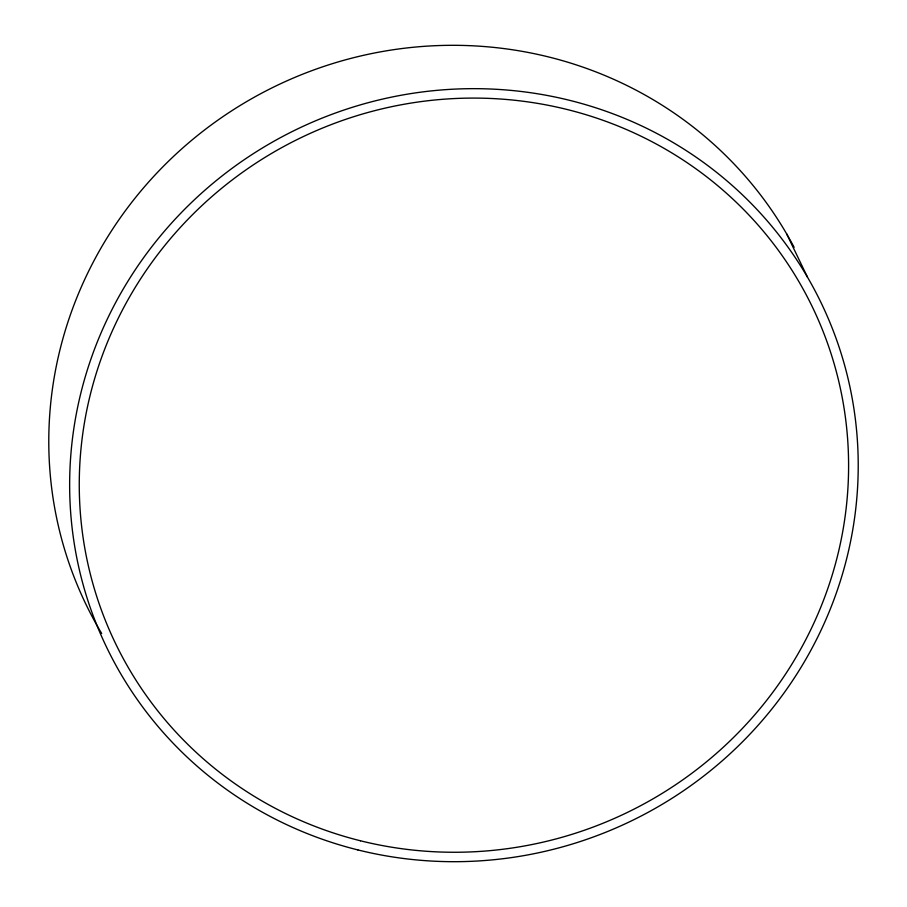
<?xml version="1.0" encoding="UTF-8"?>
<svg xmlns="http://www.w3.org/2000/svg" width="907" height="907" viewBox="0 0 907 907"><rect width="100%" height="100%" fill="white"/><g stroke="black" fill="none" stroke-linecap="round" stroke-linejoin="round"><path stroke-width="1.36" d="M786.596 233.791L807.468 277.134M101.675 633.483A396.597 384.137 -25.7 0 1 254.618 97.026A396.597 384.137 -25.7 0 1 794.113 247.316M357.846 849.916A396.597 384.137 -25.7 0 0 845.846 369.795A396.597 384.137 -25.7 0 0 188.1 205.821A396.597 384.137 -25.7 0 0 357.846 849.916M360.442 840.778A386.926 374.772 -25.7 0 0 836.526 372.369A386.926 374.772 -25.7 0 0 194.824 212.385A386.926 374.772 -25.7 0 0 360.442 840.778"/></g></svg>
